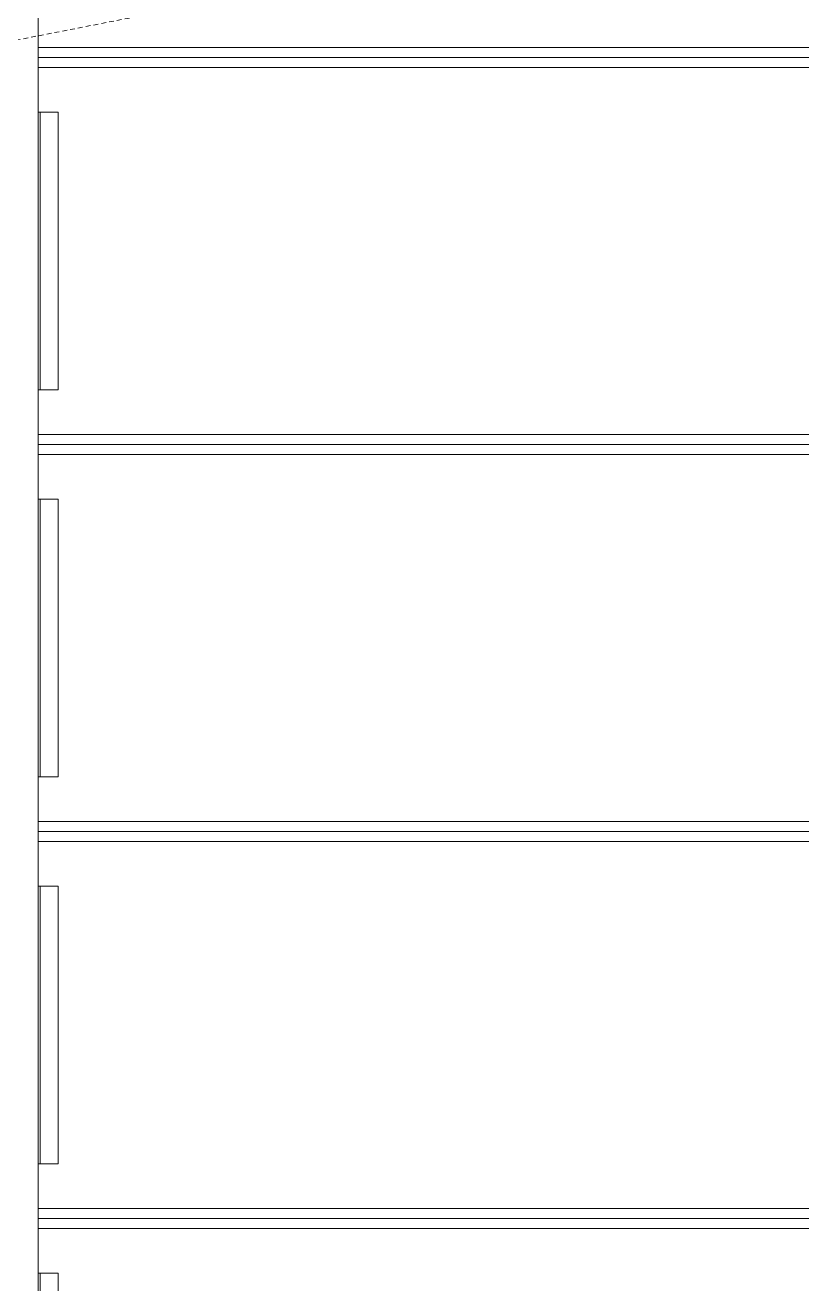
# Model space of a CAD drawing. Header units: millimetres. Extents: x -677815 to 406757, y -145898 to 39000.
# Drawn here: x 123554 to 127465, y 7771 to 14113 of the extents above; entities that cross this region are included whole.
import ezdxf

# ---------------------------------------------------------------- set-up
doc = ezdxf.new("R2010")
doc.units = ezdxf.units.MM
doc.header["$LTSCALE"] = 8
doc.linetypes.add('Xref building Toll$0$_SBA Dash - Loose', pattern=[5, 3, -2])
doc.layers.add('Xref building Toll$0$A-DETL', color=8, linetype='Continuous', lineweight=9)
doc.layers.add('Xref building Toll$0$C-PRKG', color=8, linetype='Continuous', lineweight=9)

# ---------------------------------------------------------------- blocks, each defined once
blk = doc.blocks.new('Xref building Toll$0$_SBA Linear Single Parking 90_2 - MHE1-1674282-MASTER GROUND FLOOR')
at = {"layer": 'Xref building Toll$0$C-PRKG'}
for p, q in [((3850, -4000), (3850, 0)), ((3900, 0), (5850, 0)), ((3900, 0), (3900, -4000)), ((3950, -4000), (3950, 0)), ((4175, -4.5), (4175, 0)), ((4175, 0), (4175, 0)), ((4175, 0), (4175, -100)), ((5575, 0), (4175, 0)), ((5575, 0), (4175, 0)), ((5800, -4000), (5800, 0)), ((5800, -4000), (5800, 0)), ((5850, 0), (7800, 0)), ((5850, 0), (5850, -4000)), ((5850, 0), (5850, -4000)), ((5900, -4000), (5900, 0)), ((5900, -4000), (5900, 0)), ((6125, -4.5), (6125, 0)), ((6125, 0), (6125, 0)), ((6125, 0), (6125, -100)), ((7525, 0), (6125, 0)), ((7525, 0), (6125, 0)), ((7850, 0), (7750, 0)), ((7750, 0), (7750, -4000)), ((7750, -4000), (7750, 0)), ((7750, 0), (7850, 0)), ((7750, 0), (7750, 0)), ((7750, -4000), (7750, 0)), ((7800, 0), (9750, 0)), ((7800, 0), (7800, -4000)), ((7800, 0), (7800, -4000)), ((7850, -4000), (7850, 0)), ((7850, 0), (7850, -4000)), ((7850, 0), (7850, 0)), ((7850, -4000), (7850, 0)), ((8075, -4.5), (8075, 0)), ((8075, 0), (8075, 0)), ((8075, 0), (8075, -100)), ((9475, 0), (8075, 0)), ((9475, 0), (8075, 0)), ((9800, 0), (9700, 0)), ((9700, 0), (9700, -4000)), ((9700, -4000), (9700, 0)), ((9700, 0), (9800, 0)), ((9700, 0), (9700, 0)), ((9800, 0), (9700, 0)), ((9700, 0), (9700, -4000)), ((9700, -4000), (9700, 0)), ((9700, 0), (9800, 0)), ((9700, 0), (9700, 0)), ((9750, 0), (11700, 0)), ((9750, 0), (9750, -4000)), ((9750, 0), (9750, -4000)), ((9800, -4000), (9800, 0)), ((9800, 0), (9800, -4000)), ((9800, 0), (9800, 0)), ((9800, -4000), (9800, 0)), ((9800, 0), (9800, -4000)), ((9800, 0), (9800, 0)), ((1950, 0), (3900, 0)), ((3625, 0), (2225, 0)), ((3625, 0), (2225, 0)), ((3625, -9.5), (2225, -9.5)), ((2225, -9.5), (3625, -9.5)), ((3625, -100), (3625, 0)), ((3625, 0), (3625, 0)), ((3625, 0), (3625, -4.5)), ((3625, -4.5), (3625, -9.5)), ((3625, -9.5), (3625, -9.5)), ((3625, -9.5), (3625, -17.5)), ((3625, -17.5), (3625, -95)), ((3950, 0), (3850, 0)), ((3850, 0), (3850, -4000)), ((3850, 0), (3950, 0)), ((3850, 0), (3850, 0)), ((3950, 0), (3850, 0)), ((3850, 0), (3850, -4000)), ((3850, -4000), (3850, 0)), ((3850, 0), (3950, 0)), ((3850, 0), (3850, 0)), ((3900, 0), (3900, -4000)), ((3950, 0), (3950, -4000)), ((3950, 0), (3950, 0)), ((3950, -4000), (3950, 0)), ((3950, 0), (3950, -4000)), ((3950, 0), (3950, 0)), ((4175, -9.5), (4175, -4.5)), ((5575, -9.5), (4175, -9.5)), ((4175, -9.5), (5575, -9.5)), ((4175, -17.5), (4175, -9.5)), ((4175, -9.5), (4175, -9.5)), ((4175, -95), (4175, -17.5)), ((5575, -100), (5575, 0)), ((5575, 0), (5575, 0)), ((5575, 0), (5575, -4.5)), ((5575, -4.5), (5575, -9.5)), ((5575, -9.5), (5575, -9.5)), ((5575, -9.5), (5575, -17.5)), ((5575, -17.5), (5575, -95)), ((5900, 0), (5800, 0)), ((5800, 0), (5800, -4000)), ((5800, 0), (5900, 0)), ((5800, 0), (5800, 0)), ((5900, 0), (5800, 0)), ((5800, 0), (5800, -4000)), ((5800, 0), (5900, 0)), ((5800, 0), (5800, 0)), ((5900, 0), (5900, -4000)), ((5900, 0), (5900, 0)), ((5900, 0), (5900, -4000)), ((5900, 0), (5900, 0)), ((6125, -9.5), (6125, -4.5)), ((7525, -9.5), (6125, -9.5)), ((6125, -9.5), (7525, -9.5)), ((6125, -17.5), (6125, -9.5)), ((6125, -9.5), (6125, -9.5)), ((6125, -95), (6125, -17.5)), ((7525, -100), (7525, 0)), ((7525, 0), (7525, 0)), ((7525, 0), (7525, -4.5)), ((7525, -4.5), (7525, -9.5)), ((7525, -9.5), (7525, -9.5)), ((7525, -9.5), (7525, -17.5)), ((7525, -17.5), (7525, -95)), ((7850, 0), (7750, 0)), ((7750, 0), (7750, -4000)), ((7750, 0), (7850, 0)), ((7750, 0), (7750, 0)), ((7850, 0), (7850, -4000)), ((7850, 0), (7850, 0)), ((8075, -9.5), (8075, -4.5)), ((9475, -9.5), (8075, -9.5)), ((8075, -9.5), (9475, -9.5)), ((8075, -17.5), (8075, -9.5)), ((8075, -9.5), (8075, -9.5)), ((8075, -95), (8075, -17.5)), ((9475, -100), (9475, 0)), ((9475, 0), (9475, 0)), ((9475, 0), (9475, -4.5)), ((9475, -4.5), (9475, -9.5)), ((9475, -9.5), (9475, -9.5)), ((9475, -9.5), (9475, -17.5)), ((9475, -17.5), (9475, -95)), ((2225, -100), (3625, -100)), ((2225, -100), (3625, -100)), ((3625, -100), (3625, -95)), ((3625, -100), (3625, -100)), ((4175, -95), (4175, -100)), ((4175, -100), (5575, -100)), ((4175, -100), (4175, -100)), ((4175, -100), (5575, -100)), ((5575, -100), (5575, -95)), ((5575, -100), (5575, -100)), ((6125, -95), (6125, -100)), ((6125, -100), (7525, -100)), ((6125, -100), (6125, -100)), ((6125, -100), (7525, -100)), ((7525, -100), (7525, -95)), ((7525, -100), (7525, -100)), ((8075, -95), (8075, -100)), ((8075, -100), (9475, -100)), ((8075, -100), (8075, -100)), ((8075, -100), (9475, -100)), ((9475, -100), (9475, -95)), ((9475, -100), (9475, -100))]:
    blk.add_line(p, q, dxfattribs=at)
blk = doc.blocks.new('Xref building Toll$0$building block 28092016')
at = {"layer": 'Xref building Toll$0$A-DETL', "linetype": 'Xref building Toll$0$_SBA Dash - Loose'}
blk.add_line((876541.6, -651499.5), (774298.6, -671499.5), dxfattribs=at)
at = {"layer": 'Xref building Toll$0$C-PRKG', "rotation": 90}
blk.add_blockref('Xref building Toll$0$_SBA Linear Single Parking 90_2 - MHE1-1674282-MASTER GROUND FLOOR', (846169.6, -667299.5), dxfattribs=at)
blk = doc.blocks.new('Xref building Toll')
blk.add_blockref('Xref building Toll$0$building block 28092016', (-722549.6, 671499.5))

msp = doc.modelspace()

# ---------------------------------------------------------------- block references
msp.add_blockref('Xref building Toll', (0, 0))

doc.saveas('drawing.dxf')
